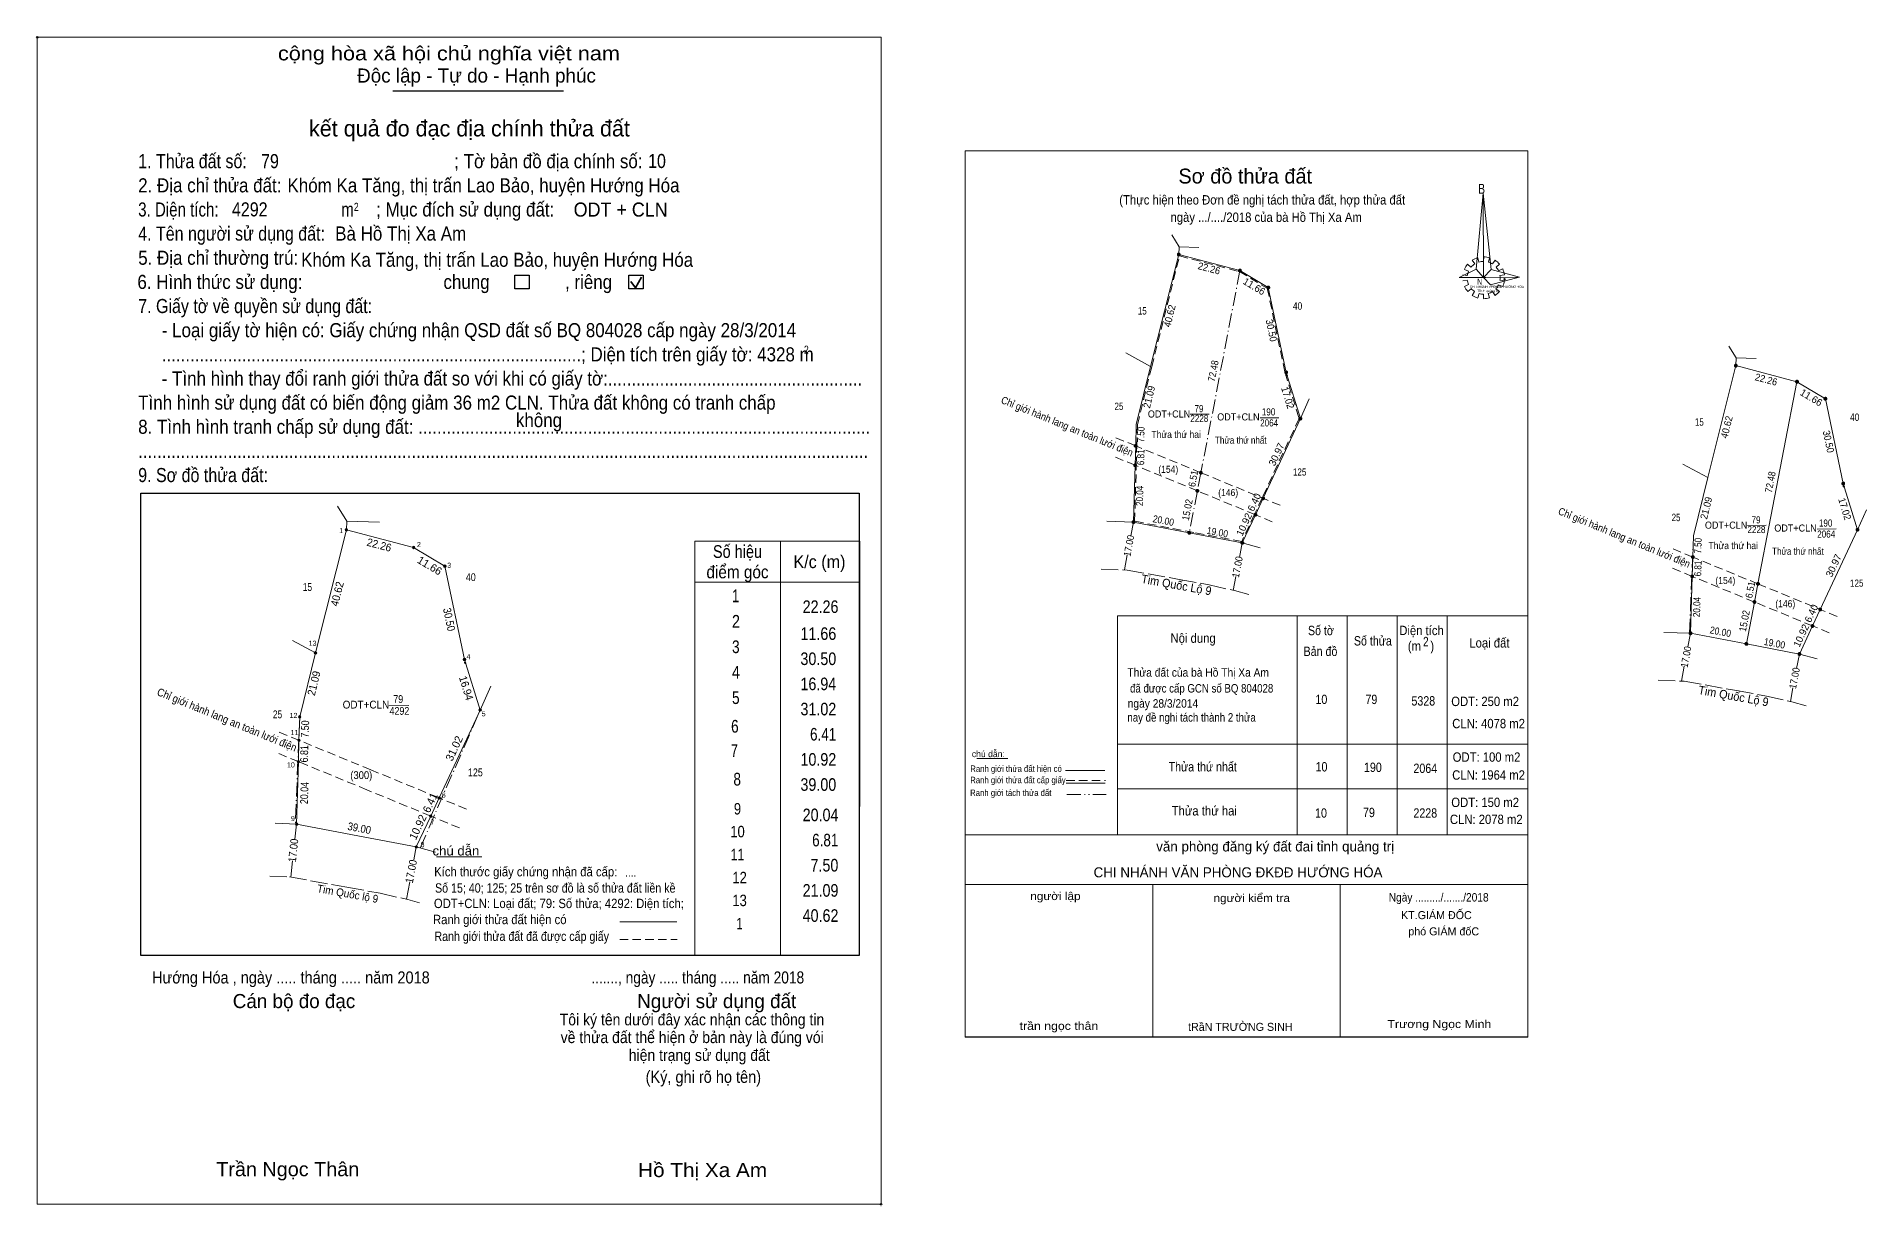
# Model space of a CAD drawing. Header units: metres. Extents: x 534822 to 536546, y 1838586 to 1838997.
# Drawn here: x 535902 to 536546, y 1838586 to 1838997 of the extents above; entities that cross this region are included whole.
import ezdxf
from ezdxf.enums import TextEntityAlignment as Align

# ---------------------------------------------------------------- set-up
doc = ezdxf.new("R2010")
doc.units = ezdxf.units.M
doc.header["$PDMODE"] = 32
doc.header["$PDSIZE"] = 0.5
for name, pattern in [('DASH_DOUBLE_DOT', [9.2, 5, -1.2, 0.3, -1.2, 0.3, -1.2]), ('DOT_DASHED', [7.7, 5, -1.2, 0.3, -1.2]), ('LONG_DASHED', [7.5, 6, -1.5]), ('MEDIUM_DASHED', [4.5, 3, -1.5])]:
    doc.linetypes.add(name, pattern=pattern)
for name, color, linetype, lineweight in [('1', 7, 'Continuous', 13), ('10', 7, 'Continuous', 13), ('13', 7, 'Continuous', 13), ('17', 7, 'Continuous', 13), ('2', 7, 'Continuous', 25), ('5', 7, 'Continuous', 13), ('6', 7, 'Continuous', 13), ('63', 7, 'LONG_DASHED', 13)]:
    doc.layers.add(name, color=color, linetype=linetype, lineweight=lineweight)
doc.layers.add('7', color=7, linetype='Continuous')

msp = doc.modelspace()

# ---------------------------------------------------------------- hatches: boundary and pattern name
at = {"layer": '63'}
for points in [[(536304.88, 1838920.78, 1), (536303.88, 1838920.78, 1)], [(536326.41, 1838915.13, 1), (536325.41, 1838915.13, 1)], [(536336.41, 1838909.13, 1), (536335.41, 1838909.13, 1)], [(536500.97, 1838881.65, 1), (536499.97, 1838881.65, 1)], [(536342.68, 1838879.28, 1), (536341.68, 1838879.28, 1)], [(536522.5, 1838876, 1), (536521.5, 1838876, 1)], [(536532.5, 1838870, 1), (536531.5, 1838870, 1)], [(536347.69, 1838863.01, 1), (536346.69, 1838863.01, 1)], [(536289.72, 1838853.4, 1), (536288.72, 1838853.4, 1)], [(536289.53, 1838846.59, 1), (536288.53, 1838846.59, 1)], [(536312.68, 1838843.96, 1), (536311.68, 1838843.96, 1)], [(536311.44, 1838837.57, 1), (536310.44, 1838837.57, 1)], [(536538.77, 1838840.15, 1), (536537.77, 1838840.15, 1)], [(536331.88, 1838829.15, 1), (536330.88, 1838829.15, 1)], [(536334.58, 1838834.95, 1), (536333.58, 1838834.95, 1)], [(536011.829, 1838823.868, 1), (536010.949, 1838823.868, 1)], [(536288.95, 1838826.56, 1), (536287.95, 1838826.56, 1)], [(536308.6, 1838822.82, 1), (536307.6, 1838822.82, 1)], [(536543.78, 1838823.88, 1), (536542.78, 1838823.88, 1)], [(536035.512, 1838817.653, 1), (536034.632, 1838817.653, 1)], [(536327.26, 1838819.26, 1), (536326.26, 1838819.26, 1)], [(536046.512, 1838811.053, 1), (536045.632, 1838811.053, 1)], [(536485.81, 1838814.27, 1), (536484.81, 1838814.27, 1)], [(536485.62, 1838807.46, 1), (536484.62, 1838807.46, 1)], [(536508.77, 1838804.83, 1), (536507.77, 1838804.83, 1)], [(536507.53, 1838798.44, 1), (536506.53, 1838798.44, 1)], [(536527.97, 1838790.02, 1), (536526.97, 1838790.02, 1)], [(536530.67, 1838795.82, 1), (536529.67, 1838795.82, 1)], [(536485.04, 1838787.43, 1), (536484.04, 1838787.43, 1)], [(536504.69, 1838783.69, 1), (536503.69, 1838783.69, 1)], [(536000.939, 1838780.528, 1), (536000.059, 1838780.528, 1)], [(536053.409, 1838778.218, 1), (536052.529, 1838778.218, 1)], [(536523.35, 1838780.13, 1), (536522.35, 1838780.13, 1)], [(535995.395, 1838758, 1), (535994.515, 1838758, 1)], [(536058.898, 1838760.409, 1), (536058.018, 1838760.409, 1)], [(535995.153, 1838749.761, 1), (535994.273, 1838749.761, 1)], [(535994.944, 1838742.259, 1), (535994.064, 1838742.259, 1)], [(536044.51, 1838729.466, 1), (536043.63, 1838729.466, 1)], [(535994.306, 1838720.226, 1), (535993.426, 1838720.226, 1)], [(536041.529, 1838723.075, 1), (536040.649, 1838723.075, 1)], [(536036.447, 1838712.196, 1), (536035.567, 1838712.196, 1)]]:
    msp.add_hatch(color=256, dxfattribs=at).paths.add_polyline_path(points)

# ---------------------------------------------------------------- linework, layer by layer
at = {"layer": '1'}
for p, q in [((536409.65, 1838919.65), (536410.03, 1838918.1)), ((536411.67, 1838918.35), (536411.71, 1838919.95)), ((536413.78, 1838919.65), (536413.39, 1838918.05)), ((536404.32, 1838913.59), (536405.91, 1838913.34)), ((536406.39, 1838914.94), (536404.95, 1838915.54)), ((536406, 1838917.35), (536407.2, 1838916.3)), ((536408.55, 1838917.45), (536407.68, 1838918.75)), ((536414.83, 1838917.45), (536415.7, 1838918.75)), ((536417.28, 1838917.35), (536416.08, 1838916.35)), ((536416.95, 1838914.99), (536418.39, 1838915.69)), ((536419.06, 1838913.59), (536417.43, 1838913.34)), ((536405.91, 1838911.74), (536404.32, 1838911.49)), ((536404.95, 1838909.53), (536406.39, 1838910.23)), ((536407.35, 1838908.73), (536406.1, 1838907.73)), ((536407.68, 1838906.38), (536408.5, 1838907.78)), ((536410.13, 1838907.03), (536409.65, 1838905.48)), ((536410.9, 1838912.64), (536412.43, 1838912.64)), ((536411.67, 1838905.23), (536411.67, 1838906.78)), ((536413.25, 1838907.03), (536413.73, 1838905.53)), ((536415.7, 1838906.38), (536414.83, 1838907.73)), ((536415.99, 1838908.73), (536417.28, 1838907.78)), ((536418.43, 1838909.48), (536416.85, 1838910.08)), ((536417.43, 1838911.74), (536419.06, 1838911.49)), ((536282.78, 1838793.59), (536427.23, 1838793.59)), ((536282.78, 1838793.59), (536282.78, 1838716.49)), ((536346.01, 1838793.59), (536346.01, 1838716.49)), ((536363.61, 1838793.59), (536363.61, 1838716.49)), ((536381.21, 1838793.59), (536381.21, 1838716.49)), ((536398.81, 1838793.59), (536398.81, 1838716.49)), ((536282.78, 1838748.34), (536427.23, 1838748.34)), ((536282.78, 1838732.63), (536427.34, 1838732.63)), ((536229.23, 1838716.5), (536427.23, 1838716.5)), ((536229.23, 1838714.79), (536229.23, 1838645.3)), ((536282.78, 1838716.49), (536427.23, 1838716.49)), ((536229.23, 1838699.03), (536427.23, 1838699.03)), ((536295.23, 1838699.03), (536295.23, 1838645.3)), ((536361.23, 1838699.03), (536361.23, 1838645.3))]:
    msp.add_line(p, q, dxfattribs=at)
for points in [[(536229.23, 1838645.3), (536229.23, 1838957.25), (536427.23, 1838957.25), (536427.23, 1838645.3)], [(536229.23, 1838645.3), (536229.23, 1838957.25), (536427.23, 1838957.25), (536427.23, 1838645.3)], [(536411.57, 1838942.39), (536411.67, 1838912.69), (536409.07, 1838915.64)], [(536411.57, 1838942.39), (536411.67, 1838912.69), (536414.4, 1838915.44)], [(536403.03, 1838912.69), (536409.07, 1838915.64), (536411.67, 1838912.69)], [(536424.34, 1838912.79), (536411.67, 1838912.69), (536414.4, 1838915.44)], [(536424.24, 1838912.84), (536414.16, 1838910.13), (536411.67, 1838912.69)], [(536500.47, 1838881.65), (536522, 1838876), (536508.27, 1838804.83), (536507.03, 1838798.44), (536504.19, 1838783.69), (536484.54, 1838787.43), (536485.12, 1838807.46), (536485.31, 1838814.27), (536485.53, 1838821.77), (536490.57, 1838842.25)], [(536522, 1838876), (536532, 1838870), (536538.27, 1838840.15), (536543.28, 1838823.88), (536530.17, 1838795.82), (536527.47, 1838790.02), (536522.85, 1838780.13), (536504.19, 1838783.69), (536507.03, 1838798.44), (536508.27, 1838804.83)]]:
    msp.add_lwpolyline(points, close=True, dxfattribs=at)
at = {"layer": '1', "linetype": 'MEDIUM_DASHED'}
for points in [[(536309.71, 1838822.92), (536288.86, 1838826.89), (536289.43, 1838846.58), (536289.62, 1838853.39), (536289.84, 1838860.85), (536294.87, 1838881.28), (536304.67, 1838920.29), (536325.72, 1838914.77)], [(536325.72, 1838914.77), (536335.55, 1838908.88), (536341.79, 1838879.18), (536346.76, 1838863.04), (536333.72, 1838835.12), (536331.02, 1838829.32), (536326.53, 1838819.71), (536309.71, 1838822.92)]]:
    msp.add_lwpolyline(points, dxfattribs=at)
at = {"layer": '1'}
for centre, major_axis, start_param, end_param in [((536411.691, 1838912.586), (7.403, 0), 1.8495599, 2.1390092), ((536411.691, 1838912.586), (7.403, 0), 1.2792421, 1.5633222), ((536411.691, 1838912.586), (7.403, 0), 2.4395818, 2.7240025), ((536411.691, 1838912.586), (5.802, 0), 2.7236855, 3.0151582), ((536411.691, 1838912.586), (5.802, 0), 2.1337354, 2.4449626), ((536411.691, 1838912.586), (5.802, 0), 1.5698559, 1.8561107), ((536411.691, 1838912.586), (5.802, 0), 1.0027091, 1.2755622), ((536411.691, 1838912.586), (7.403, 0), 0.7105624, 0.9968723), ((536411.691, 1838912.586), (5.802, 0), 0.4267838, 0.7064646), ((536411.691, 1838912.586), (5.802, 0), 6.1355839, 6.4161846), ((536411.691, 1838912.586), (7.403, 0), 0.1390515, 0.4339332), ((536411.691, 1838912.586), (7.403, 0), 3.5698864, 3.8569187), ((536411.691, 1838912.586), (5.802, 0), 3.2822995, 3.5610505), ((536411.691, 1838912.586), (5.802, 0), 3.8607757, 4.1325826), ((536411.691, 1838912.586), (5.802, 0), 4.4385468, 4.71314), ((536411.691, 1838912.586), (5.802, 0), 4.9908713, 5.2893316), ((536411.691, 1838912.586), (7.403, 0), 5.2856142, 5.567987), ((536411.691, 1838912.586), (5.802, 0), 5.5613733, 5.8395144), ((536411.691, 1838912.586), (7.403, 0), 5.8523029, 6.1383965), ((536411.649, 1838912.542), (7.403, 0), 4.1470906, 4.4365931), ((536411.691, 1838912.586), (7.403, 0), 4.7130101, 4.9976105)]:
    msp.add_ellipse(centre, major_axis=major_axis, ratio=0.995001, start_param=start_param, end_param=end_param, dxfattribs=at)
msp.add_point((536419.06, 1838912.09), dxfattribs=at)
at = {"layer": '10'}
for p, q in [((536304.48, 1838923.51), (536301.96, 1838927.65)), ((536500.57, 1838884.38), (536498.05, 1838888.52)), ((536294.48, 1838881.38), (536285.75, 1838886.11)), ((536347.19, 1838863.01), (536350.34, 1838870.01)), ((536334.08, 1838834.95), (536347.19, 1838863.01)), ((536490.57, 1838842.25), (536481.84, 1838846.98)), ((536011.5, 1838826.87), (536008.24, 1838832.23)), ((536326.76, 1838819.26), (536331.38, 1838829.15)), ((536543.28, 1838823.88), (536546.43, 1838830.88)), ((536530.17, 1838795.82), (536543.28, 1838823.88)), ((536000.5, 1838780.53), (535992.43, 1838784.91)), ((536522.85, 1838780.13), (536527.47, 1838790.02)), ((536058.46, 1838760.41), (536062.29, 1838768.8)), ((536055.52, 1838753.99), (536058.46, 1838760.41)), ((536044.07, 1838729.47), (536055.52, 1838753.99)), ((536036.01, 1838712.2), (536041.09, 1838723.07))]:
    msp.add_line(p, q, dxfattribs=at)
at = {"layer": '13'}
for p, q in [((536333.01, 1838817.53), (536326.76, 1838819.26)), ((536529.1, 1838778.4), (536522.85, 1838780.13)), ((536042.77, 1838710.33), (536036.01, 1838712.2))]:
    msp.add_line(p, q, dxfattribs=at)
msp.add_lwpolyline([(536036.01, 1838712.2), (536015.48, 1838716.1), (535993.87, 1838720.23)], dxfattribs=at)
at = {"layer": '17'}
for p, q in [((536304.38, 1838920.78), (536294.48, 1838881.38)), ((536304.38, 1838920.78), (536304.48, 1838923.51)), ((536304.48, 1838923.51), (536311.5, 1838923.28)), ((536342.18, 1838879.28), (536335.91, 1838909.13)), ((536294.48, 1838881.38), (536285.75, 1838886.12)), ((536500.47, 1838881.65), (536490.57, 1838842.25)), ((536500.47, 1838881.65), (536500.57, 1838884.38)), ((536500.57, 1838884.38), (536507.59, 1838884.15)), ((536342.18, 1838879.28), (536347.19, 1838863.01)), ((536522, 1838876), (536508.27, 1838804.83)), ((536538.27, 1838840.15), (536532, 1838870)), ((536289.03, 1838846.59), (536289.22, 1838853.4)), ((536288.45, 1838826.56), (536289.03, 1838846.59)), ((536490.57, 1838842.25), (536481.84, 1838846.99)), ((536538.27, 1838840.15), (536543.28, 1838823.88)), ((536334.08, 1838834.95), (536331.38, 1838829.15)), ((536011.39, 1838823.87), (536000.5, 1838780.53)), ((536011.39, 1838823.87), (536011.5, 1838826.87)), ((536011.5, 1838826.87), (536023.01, 1838826.5)), ((536279.04, 1838826.88), (536288.45, 1838826.56)), ((536052.97, 1838778.22), (536046.07, 1838811.05)), ((536485.12, 1838807.46), (536485.31, 1838814.27)), ((536484.54, 1838787.43), (536485.12, 1838807.46)), ((536508.27, 1838804.83), (536507.03, 1838798.44)), ((536507.03, 1838798.44), (536504.19, 1838783.69)), ((536530.17, 1838795.82), (536527.47, 1838790.02)), ((536000.5, 1838780.53), (535992.43, 1838784.91)), ((536475.13, 1838787.75), (536484.54, 1838787.43)), ((536052.97, 1838778.22), (536058.46, 1838760.41)), ((535994.71, 1838749.76), (535994.5, 1838742.26)), ((535993.87, 1838720.23), (535994.5, 1838742.26)), ((536233.31, 1838743.3), (536244.25, 1838743.3)), ((536044.07, 1838729.47), (536041.09, 1838723.07)), ((535986.34, 1838720.53), (535993.87, 1838720.23)), ((535993.87, 1838720.23), (535993.29, 1838714.91)), ((535992.48, 1838707.38), (535991.86, 1838701.59)), ((536043.14, 1838708.73), (536059.07, 1838708.73))]:
    msp.add_line(p, q, dxfattribs=at)
at = {"layer": '17', "linetype": 'DOT_DASHED'}
for p, q in [((536325.91, 1838915.13), (536312.18, 1838843.96)), ((536312.18, 1838843.96), (536310.94, 1838837.57)), ((536310.94, 1838837.57), (536308.1, 1838822.82))]:
    msp.add_line(p, q, dxfattribs=at)
at = {"layer": '17', "linetype": 'MEDIUM_DASHED'}
for p, q in [((536289.22, 1838853.4), (536281.96, 1838856.39)), ((536289.03, 1838846.59), (536281.12, 1838849.84)), ((536312.18, 1838843.96), (536289.22, 1838853.4)), ((536310.94, 1838837.57), (536289.03, 1838846.59)), ((536312.18, 1838843.96), (536334.08, 1838834.95)), ((536331.38, 1838829.15), (536310.94, 1838837.57)), ((536337.29, 1838826.72), (536331.38, 1838829.15)), ((536340.03, 1838832.51), (536334.08, 1838834.95)), ((536485.31, 1838814.27), (536478.05, 1838817.26)), ((536485.12, 1838807.46), (536477.21, 1838810.71)), ((536508.27, 1838804.83), (536485.31, 1838814.27)), ((536507.03, 1838798.44), (536485.12, 1838807.46)), ((536508.27, 1838804.83), (536530.17, 1838795.82)), ((536527.47, 1838790.02), (536507.03, 1838798.44)), ((536536.12, 1838793.38), (536530.17, 1838795.82)), ((536533.38, 1838787.59), (536527.47, 1838790.02)), ((535994.71, 1838749.76), (535987.76, 1838752.62)), ((535994.5, 1838742.26), (535986.73, 1838745.46)), ((536019.97, 1838739.37), (535994.71, 1838749.76)), ((536018.61, 1838732.33), (535994.5, 1838742.26)), ((536019.97, 1838739.37), (536044.07, 1838729.47)), ((536041.09, 1838723.07), (536018.61, 1838732.33)), ((536053.69, 1838725.51), (536044.07, 1838729.47)), ((536051.22, 1838718.91), (536041.09, 1838723.07))]:
    msp.add_line(p, q, dxfattribs=at)
at = {"layer": '17', "linetype": 'LONG_DASHED'}
for p, q in [((536277.07, 1838810.01), (536286.23, 1838809.69)), ((536473.16, 1838770.88), (536482.32, 1838770.56)), ((535984.41, 1838701.91), (535991.42, 1838701.67)), ((536033.04, 1838693.69), (536037.1, 1838692.56))]:
    msp.add_line(p, q, dxfattribs=at)
at = {"layer": '17'}
for points in [[(536304.38, 1838920.78), (536325.91, 1838915.13), (536335.91, 1838909.13)], [(536289.22, 1838853.4), (536289.44, 1838860.9), (536294.48, 1838881.38)], [(536500.47, 1838881.65), (536522, 1838876), (536532, 1838870)], [(536485.31, 1838814.27), (536485.53, 1838821.77), (536490.57, 1838842.25)], [(536011.39, 1838823.87), (536035.07, 1838817.65), (536046.07, 1838811.05)], [(536288.45, 1838826.56), (536308.1, 1838822.82), (536326.76, 1838819.26)], [(536484.54, 1838787.43), (536504.19, 1838783.69), (536522.85, 1838780.13)], [(535994.71, 1838749.76), (535994.95, 1838758), (536000.5, 1838780.53)]]:
    msp.add_lwpolyline(points, dxfattribs=at)
at = {"layer": '17', "linetype": 'LONG_DASHED'}
for points in [[(536286.23, 1838809.69), (536304.57, 1838806.38), (536315.14, 1838804.46), (536324.06, 1838802.44), (536329.1, 1838801.03)], [(536482.32, 1838770.56), (536500.66, 1838767.25), (536511.23, 1838765.33), (536520.15, 1838763.31), (536525.19, 1838761.9)], [(535991.42, 1838701.67), (536011.6, 1838698.03), (536023.23, 1838695.92), (536033.04, 1838693.69)]]:
    msp.add_lwpolyline(points, dxfattribs=at)
at = {"layer": '17'}
for p in [(536342.36, 1838878.24), (536538.45, 1838839.11), (536053.17, 1838777.07)]:
    msp.add_point(p, dxfattribs=at)
at = {"layer": '2'}
for p, q in [((536027.7, 1838978.4), (536087.77, 1838978.4)), ((535939.02, 1838836.74), (536191.88, 1838836.74)), ((536191.88, 1838836.74), (536191.88, 1838673.97))]:
    msp.add_line(p, q, dxfattribs=at)
at = {"layer": '2', "lineweight": 35}
for p, q in [((536111.48, 1838911.26), (536113.16, 1838909.06)), ((536113.16, 1838909.06), (536115.22, 1838912.74))]:
    msp.add_line(p, q, dxfattribs=at)
at = {"layer": '2', "lineweight": 13}
msp.add_lwpolyline([(535902.6, 1838997.24), (536199.62, 1838997.24), (536199.62, 1838586.43), (535902.6, 1838586.43)], close=True, dxfattribs=at)
at = {"layer": '2'}
for points in [[(536070.68, 1838913.45), (536075.78, 1838913.45), (536075.78, 1838908.69), (536070.68, 1838908.69)], [(536110.81, 1838913.45), (536115.91, 1838913.45), (536115.91, 1838908.69), (536110.81, 1838908.69)]]:
    msp.add_lwpolyline(points, close=True, dxfattribs=at)
msp.add_lwpolyline([(536191.88, 1838673.97), (535939.02, 1838673.97), (535939.02, 1838836.74)], dxfattribs=at)
for p in [(535902.6, 1838997.24), (536199.62, 1838586.43)]:
    msp.add_point(p, dxfattribs=at)
at = {"layer": '5'}
msp.add_lwpolyline([(536229.24, 1838957.27), (536427.24, 1838957.27), (536427.24, 1838645.31), (536229.24, 1838645.31)], close=True, dxfattribs=at)
at = {"layer": '6'}
for p, q in [((536264.53, 1838739.08), (536278.32, 1838739.08)), ((536264.75, 1838734.65), (536278.52, 1838734.65)), ((536107.61, 1838685.84), (536127.72, 1838685.84))]:
    msp.add_line(p, q, dxfattribs=at)
at = {"layer": '6', "linetype": 'MEDIUM_DASHED'}
for p, q in [((536264.75, 1838735.58), (536278.63, 1838735.58)), ((536107.59, 1838679.65), (536127.83, 1838679.65))]:
    msp.add_line(p, q, dxfattribs=at)
at = {"layer": '63', "linetype": 'Continuous'}
for p, q in [((536308.43, 1838864.54), (536315.05, 1838864.57)), ((536333.05, 1838863.26), (536339.66, 1838863.28)), ((536287.54, 1838821.77), (536288.45, 1838826.56)), ((536504.52, 1838825.41), (536511.14, 1838825.44)), ((536529.14, 1838824.13), (536535.75, 1838824.15)), ((536164.15, 1838819.81), (536164.15, 1838673.97)), ((536164.15, 1838819.81), (536164.15, 1838715.87)), ((536325.78, 1838814.12), (536326.76, 1838819.26)), ((536285.25, 1838809.72), (536286.25, 1838815)), ((536323.57, 1838802.55), (536324.49, 1838807.37)), ((536483.63, 1838782.64), (536484.54, 1838787.43)), ((536521.87, 1838774.99), (536522.85, 1838780.13)), ((536481.34, 1838770.59), (536482.34, 1838775.87)), ((536519.66, 1838763.42), (536520.58, 1838768.24)), ((536026.37, 1838761.95), (536033.37, 1838761.98)), ((536035.14, 1838707.62), (536036.01, 1838712.2)), ((536032.52, 1838693.84), (536033.67, 1838699.89))]:
    msp.add_line(p, q, dxfattribs=at)
at = {"layer": '63', "linetype": 'DOT_DASHED'}
for p, q in [((536484.14, 1838787.51), (536485.42, 1838818.02)), ((536037.38, 1838711.82), (536058.46, 1838760.41)), ((535994.95, 1838758), (535993.42, 1838720.32))]:
    msp.add_line(p, q, dxfattribs=at)
at = {"layer": '63', "linetype": 'DASH_DOUBLE_DOT'}
msp.add_line((536264.95, 1838730.67), (536278.81, 1838730.67), dxfattribs=at)
at = {"layer": '63', "linetype": 'Continuous'}
for points in [[(536134.05, 1838673.97), (536134.05, 1838819.81), (536166.01, 1838819.81)], [(536161.59, 1838819.81), (536192.11, 1838819.81), (536192.11, 1838726.44)], [(536134.05, 1838805.47), (536164.15, 1838805.47), (536192.11, 1838805.47)]]:
    msp.add_lwpolyline(points, dxfattribs=at)
at = {"layer": '63'}
for centre in [(536304.38, 1838920.78), (536325.91, 1838915.13), (536335.91, 1838909.13), (536500.47, 1838881.65), (536342.18, 1838879.28), (536522, 1838876), (536532, 1838870), (536347.19, 1838863.01), (536289.22, 1838853.4), (536289.03, 1838846.59), (536312.18, 1838843.96), (536310.94, 1838837.57), (536538.27, 1838840.15), (536331.38, 1838829.15), (536334.08, 1838834.95), (536288.45, 1838826.56), (536308.1, 1838822.82), (536543.28, 1838823.88), (536326.76, 1838819.26), (536485.31, 1838814.27), (536485.12, 1838807.46), (536508.27, 1838804.83), (536507.03, 1838798.44), (536527.47, 1838790.02), (536530.17, 1838795.82), (536484.54, 1838787.43), (536504.19, 1838783.69), (536522.85, 1838780.13)]:
    msp.add_circle(centre, 0.5, dxfattribs=at)
at = {"layer": '63', "linetype": 'Continuous'}
for centre in [(536011.389, 1838823.868), (536035.072, 1838817.653), (536046.072, 1838811.053), (536000.499, 1838780.528), (536052.969, 1838778.218), (535994.955, 1838758), (536058.458, 1838760.409), (535994.713, 1838749.761), (535994.504, 1838742.259), (536044.07, 1838729.466), (535993.866, 1838720.226), (536041.089, 1838723.075), (536036.007, 1838712.196)]:
    msp.add_circle(centre, 0.44, dxfattribs=at)

# ---------------------------------------------------------------- texts
at = {"layer": '1'}
msp.add_text('Sơ đồ thửa đất', height=5.236, dxfattribs=at).set_placement((536327.785, 1838945.77), align=Align.CENTER)
for s, height, width, p in [('B', 3.486, 0.8, (536409.73, 1838942.16)), ('CHI NHÁNH VPĐKĐĐ-HƯỚNG HÓA', 0.8247, 0.95, (536406.85, 1838909.01)), ('TỈNH quảng trị', 0.825, 1.05, (536409.51, 1838907.57)), ('N', 2.179, 0.9, (536409.38, 1838910.11))]:
    msp.add_text(s, height=height, dxfattribs=dict(at, width=width)).set_placement(p)
for s, height, width, p in [('79', 2.5, 0.85, (536311.495, 1838865.25)), ('ODT+CLN', 2.5, 0.95, (536300.955, 1838863.39)), ('2228', 2.5, 0.85, (536311.63, 1838861.83)), ('ODT+CLN', 2.5, 0.95, (536325.385, 1838862.36)), ('2064', 2.5, 0.85, (536336.195, 1838860.24)), ('190', 2.5, 0.85, (536335.995, 1838864.12)), ('ODT+CLN', 2.5, 0.95, (536497.045, 1838824.26)), ('2228', 2.5, 0.85, (536507.72, 1838822.7)), ('79', 2.5, 0.85, (536507.585, 1838826.12)), ('ODT+CLN', 2.5, 0.95, (536521.475, 1838823.23)), ('2064', 2.5, 0.85, (536532.285, 1838821.11)), ('190', 2.5, 0.85, (536532.085, 1838824.99)), ('79', 2.75, 0.85, (536029.645, 1838762.9)), ('ODT+CLN', 2.75, 0.95, (536018.285, 1838760.95)), ('4292', 2.75, 0.85, (536030.06, 1838758.73))]:
    msp.add_text(s, height=height, dxfattribs=dict(at, width=width)).set_placement(p, align=Align.CENTER)
for s, height, p in [('văn phòng đăng ký đất đai tỉnh quảng trị', 3.52, (536380.19, 1838710.63)), ('CHI NHÁNH VĂN PHÒNG ĐKĐĐ HƯỚNG HÓA', 3.52, (536376.09, 1838701.52)), ('KT.GIÁM ĐỐC', 2.816, (536407.52, 1838686.81)), ('phó GIÁM đốC', 2.816, (536410.1, 1838681.09)), ('tRầN TRƯỜNG SINH', 2.816, (536344.43, 1838647.47))]:
    msp.add_text(s, height=height, dxfattribs=at).set_placement(p, align=Align.RIGHT)
for s, width, p in [('người lập', 1.1, (536269.82, 1838693.51)), ('người kiểm tra', 1.1, (536343.51, 1838692.83)), ('trần ngọc thân', 1.15, (536276.05, 1838647.8)), ('Trương Ngọc Minh', 1.15, (536414.38, 1838648.46))]:
    msp.add_text(s, height=2.816, dxfattribs=dict(at, width=width)).set_placement(p, align=Align.RIGHT)
at = {"layer": '17'}
for s, height, width, p in [('Thửa thứ hai', 2.5, 0.9, (536303.46, 1838856.19)), ('Thửa thứ nhất', 2.5, 0.85, (536326.22, 1838854.19)), ('1', 1.8, 0.85, (536009.565, 1838822.68)), ('2', 1.8, 0.9, (536036.925, 1838817.77)), ('Thửa thứ hai', 2.5, 0.9, (536499.55, 1838817.06)), ('Thửa thứ nhất', 2.5, 0.85, (536522.31, 1838815.06)), ('3', 1.8, 0.9, (536047.595, 1838810.46)), ('13', 1.8, 0.95, (535999.49, 1838783.02)), ('4', 1.8, 0.9, (536054.36, 1838778.28)), ('12', 1.8, 0.95, (535992.79, 1838757.61)), ('5', 1.8, 0.9, (536059.7, 1838758.2)), ('11', 1.8, 0.9, (535993.12, 1838751.6)), ('10', 1.8, 0.95, (535991.86, 1838740.2)), ('(300)', 2.75, 0.9, (536016.64, 1838736.12)), ('6', 1.8, 0.9, (536045.67, 1838729.55)), ('9', 1.8, 0.9, (535992.57, 1838721.33)), ('7', 1.8, 0.9, (536041.69, 1838720.06)), ('8', 1.8, 0.9, (536038.205, 1838712.1))]:
    msp.add_text(s, height=height, dxfattribs=dict(at, width=width)).set_placement(p, align=Align.CENTER)
at = {"layer": '17', "width": 0.95}
for s, height, p in [('Tim Quốc Lộ 9', 3, (536303.299, 1838802.996)), ('Tim Quốc Lộ 9', 3, (536499.389, 1838763.866)), ('Tim Quốc lộ 9', 2.75, (536011.611, 1838694.403))]:
    msp.add_text(s, height=height, rotation=349.769, dxfattribs=at).set_placement(p, align=Align.CENTER)
at = {"layer": '2'}
for s, height, width, p in [('cộng hòa xã hội chủ nghĩa việt nam', 4.958, 1.15, (535987.3, 1838989.12)), ('1. Thửa đất số:', 4.958, 0.85, (535938.11, 1838951.16)), ('79', 4.96, 0.85, (535981.36, 1838951.16)), ('; Tờ bản đồ địa chính số:', 4.958, 0.9, (536049.35, 1838951.16)), ('10', 4.961, 0.85, (536117.59, 1838951.22)), ('2. Địa chỉ thửa đất:', 4.958, 0.9, (535938.11, 1838942.65)), ('Khóm Ka Tăng, thị trấn Lao Bảo, huyện Hướng Hóa', 4.96, 0.9, (535990.66, 1838942.65)), ('3. Diện tích:', 4.958, 0.8, (535938.11, 1838934.15)), ('4292', 4.96, 0.85, (535971.11, 1838934.19)), ('2', 2.833, 0.8, (536014.04, 1838936.14)), ('; Mục đích sử dụng đất:', 4.958, 0.9, (536021.87, 1838934.15)), ('ODT + CLN', 4.96, 0.95, (536091.39, 1838934.12)), ('m', 4.958, 0.8, (536009.58, 1838934.15)), ('4. Tên người sử dụng đất:', 4.958, 0.85, (535938.11, 1838925.66)), ('Bà Hồ Thị Xa Am', 4.96, 0.9, (536007.45, 1838925.69)), ('5. Địa chỉ thường trú:', 4.958, 0.9, (535938.11, 1838917.15)), ('Khóm Ka Tăng, thị trấn Lao Bảo, huyện Hướng Hóa', 4.96, 0.9, (535995.46, 1838916.45)), ('6. Hình thức sử dụng:', 4.958, 0.9, (535937.83, 1838908.65)), ('chung                , riêng', 4.958, 0.9, (536045.56, 1838908.65)), ('7. Giấy tờ về quyền sử dụng đất:', 4.958, 0.85, (535938.11, 1838900.16)), ('     - Loại giấy tờ hiện có: Giấy chứng nhận QSD đất số BQ 804028 cấp ngày 28/3/2014', 4.96, 0.9, (535938.11, 1838891.66)), ('     .........................................................................................; Diện tích trên giấy tờ: 4328 m', 4.96, 0.9, (535938.11, 1838883.15)), ('2', 2.833, 0.8, (536172.46, 1838885.85)), ('     - Tình hình thay đổi ranh giới thửa đất so với khi có giấy tờ:......................................................', 4.958, 0.9, (535938.11, 1838874.66)), ('Tình hình sử dụng đất có biến động giảm 36 m2 CLN. Thửa đất không có tranh chấp', 4.96, 0.9, (535938.11, 1838866.16)), ('8. Tình hình tranh chấp sử dụng đất: ................................................................................................', 4.958, 0.9, (535938.11, 1838857.66)), ('không', 4.958, 0.9, (536071.06, 1838860)), ('...........................................................................................................................................................', 4.958, 0.9, (535938.11, 1838849.16)), ('9. Sơ đồ thửa đất:', 4.958, 0.85, (535938.11, 1838840.66)), ('Hướng Hóa , ngày ..... tháng ..... năm 2018', 4.25, 0.9, (535942.97, 1838664.15)), ('......., ngày ..... tháng ..... năm 2018', 4.25, 0.85, (536097.61, 1838664.15)), ('(Ký, ghi rõ họ tên)', 4.25, 0.9, (536116.71, 1838629.16)), ('Trần Ngọc Thân', 4.961, 1.05, (535965.59, 1838596.3)), ('Hồ Thị Xa Am', 4.96, 1.1, (536114.07, 1838596))]:
    msp.add_text(s, height=height, dxfattribs=dict(at, width=width)).set_placement(p)
for s, p in [('Độc lập - Tự do - Hạnh phúc', (536015.17, 1838981.3)), ('Cán bộ đo đạc', (535971.4, 1838655.48)), ('Người sử dụng đất', (536113.76, 1838655.48))]:
    msp.add_text(s, height=4.958, dxfattribs=at).set_placement(p)
for s, height, p in [('kết quả đo đạc địa chính thửa đất', 5.667, (536054.715, 1838962.34)), ('.', 1.417, (536199.591, 1838585.67))]:
    msp.add_text(s, height=height, dxfattribs=at).set_placement(p, align=Align.CENTER)
for s, height, width, p in [('....', 2.75, 0.95, (536111.475, 1838701.77)), ('Tôi ký tên dưới đây xác nhận các thông tin', 4.096, 0.9, (536133.04, 1838649.41)), ('về thửa đất thể hiện ở bản này là đúng vói', 4.096, 0.9, (536133.115, 1838643.16)), ('hiện trạng sử dụng đất', 4.096, 0.9, (536135.6, 1838636.89))]:
    msp.add_text(s, height=height, dxfattribs=dict(at, width=width)).set_placement(p, align=Align.CENTER)
at = {"layer": '6'}
for s, height, width, p in [('Số tờ', 3.3, 0.85, (536349.86, 1838786.76)), ('Nội dung', 3.3, 0.9, (536301.48, 1838784.08)), ('Số thửa', 3.3, 0.85, (536366.03, 1838783.13)), ('Diện tích', 3.3, 0.9, (536382, 1838786.78)), ('(m   )', 3.3, 0.9, (536385.01, 1838781.31)), ('2', 3.3, 0.8, (536390.38, 1838782.87)), ('Loại đất', 3.3, 0.9, (536406.66, 1838782.41)), ('Bản đồ', 3.3, 0.85, (536348.32, 1838779.44)), ('Thửa đất của bà Hồ Thị Xa Am', 2.99, 0.9, (536286.32, 1838772.15)), (' đã được cấp GCN số BQ 804028', 2.99, 0.85, (536286.3, 1838766.57)), ('10', 3.3, 0.85, (536352.5, 1838762.52)), ('79', 3.3, 0.85, (536370.1, 1838762.52)), ('5328', 3.3, 0.85, (536386.29, 1838761.99)), ('ODT: 250 m2', 3.3, 0.9, (536400.3, 1838761.81)), ('nay đề nghi tách thành 2 thửa', 2.992, 0.85, (536286.3, 1838756.33)), ('ngày 28/3/2014', 2.99, 0.9, (536286.41, 1838761.24)), ('CLN: 4078 m2', 3.3, 0.9, (536400.64, 1838754)), ('ODT: 100 m2', 3.3, 0.9, (536400.8, 1838742.2)), ('Ranh giới thửa đất hiện có ', 2.263, 0.9, (536231, 1838738.64)), ('Thửa thứ nhất', 3.3, 0.85, (536300.82, 1838738.8)), ('10', 3.3, 0.85, (536352.54, 1838738.78)), ('190', 3.3, 0.85, (536369.59, 1838738.6)), ('2064', 3.3, 0.85, (536386.99, 1838738.25)), ('CLN: 1964 m2', 3.3, 0.9, (536400.63, 1838735.9)), ('Ranh giới tách thửa đất', 2.263, 0.9, (536230.96, 1838730.17)), ('Ranh giới thửa đất cấp giấy', 2.263, 0.9, (536230.98, 1838734.65)), ('Thửa thứ hai', 3.3, 0.9, (536301.87, 1838723.29)), ('79', 3.3, 0.85, (536369.24, 1838722.7)), ('ODT: 150 m2', 3.3, 0.9, (536400.31, 1838726.26)), ('10', 3.3, 0.85, (536352.37, 1838722.52)), ('2228', 3.3, 0.85, (536386.99, 1838722.52)), ('CLN: 2078 m2', 3.3, 0.9, (536399.82, 1838720.28)), ('chú dẫn', 3.3, 1.05, (536041.7, 1838709.21)), ('Kích thước giấy chứng nhận đã cấp:', 3.3, 0.9, (536042.3, 1838701.85)), ('ODT+CLN: Loại đất; 79: Số thửa; 4292: Diện tích;', 3.3, 0.9, (536042.2, 1838690.69)), ('Số 15; 40; 125; 25 trên sơ đồ là số thửa đất liền kề', 3.3, 0.85, (536042.6, 1838696.12)), ('Ranh giới thửa đất hiện có ', 3.3, 0.9, (536041.88, 1838685.03)), ('Ranh giới thửa đất đã được cấp giấy', 3.3, 0.85, (536042.38, 1838679.12))]:
    msp.add_text(s, height=height, dxfattribs=dict(at, width=width)).set_placement(p)
msp.add_text('chú dẫn:', height=2.263, dxfattribs=at).set_placement((536231.55, 1838743.83))
at = {"layer": '6', "width": 0.9}
msp.add_text('Ngày ........./......./2018', height=2.97, dxfattribs=at).set_placement((536395.87, 1838692.99), align=Align.CENTER)
at = {"layer": '63'}
for s, height, rotation, width, p in [('22.26', 2.5, 345.296, 0.95, (536314.753, 1838914.687)), ('40.62', 2.5, 75.895, 0.95, (536302.37, 1838898.85)), ('30.50', 2.5, 281.863, 0.95, (536335.771, 1838893.787)), ('72.48', 2.5, 79.081, 0.9, (536317.745, 1838879.548)), ('21.09', 2.5, 76.175, 0.95, (536295.165, 1838870.341)), ('22.26', 2.5, 345.296, 0.95, (536510.843, 1838875.557)), ('Chỉ giới hành lang an toàn lưới điện', 2.599, 337.636, 0.9, (536264.621, 1838859.093)), ('17.02', 2.5, 287.115, 0.95, (536341.55, 1838869.988)), ('40.62', 2.5, 75.895, 0.95, (536498.46, 1838859.72)), ('7.50', 2.5, 88.32, 0.85, (536292.294, 1838857.338)), ('30.50', 2.5, 281.863, 0.95, (536531.861, 1838854.657)), ('6.81', 2.5, 88.402, 0.85, (536292.266, 1838849.34)), ('6.51', 2.5, 79.018, 0.9, (536310.685, 1838841.642)), ('72.48', 2.5, 79.081, 0.9, (536513.835, 1838840.418)), ('20.04', 2.5, 88.341, 0.85, (536291.866, 1838835.764)), ('15.02', 2.5, 79.102, 0.9, (536308.62, 1838830.674)), ('Chỉ giới hành lang an toàn lưới điện', 2.599, 337.636, 0.9, (536460.711, 1838819.963)), ('21.09', 2.5, 76.175, 0.95, (536491.255, 1838831.211)), ('17.02', 2.5, 287.115, 0.95, (536537.64, 1838830.858)), ('20.00', 2.5, 349.224, 0.9, (536298.751, 1838825.886)), ('19.00', 2.5, 349.199, 0.9, (536317.781, 1838821.795)), ('22.26', 2.75, 345.296, 0.95, (536022.596, 1838817.206)), ('17.00', 2.5, 79.241, 0.9, (536288.072, 1838818.032)), ('7.50', 2.5, 88.32, 0.85, (536488.384, 1838818.208)), ('17.00', 2.5, 79.192, 0.9, (536326.246, 1838810.541)), ('6.81', 2.5, 88.402, 0.85, (536488.356, 1838810.21)), ('40.62', 2.75, 75.895, 0.95, (536009.487, 1838800.975)), ('6.51', 2.5, 79.018, 0.9, (536506.775, 1838802.512)), ('20.04', 2.5, 88.341, 0.85, (536487.956, 1838796.634)), ('30.50', 2.75, 281.863, 0.9, (536046.241, 1838792.018)), ('15.02', 2.5, 79.102, 0.9, (536504.71, 1838791.544)), ('20.00', 2.5, 349.224, 0.9, (536494.841, 1838786.756)), ('19.00', 2.5, 349.199, 0.9, (536513.871, 1838782.665)), ('17.00', 2.5, 79.241, 0.9, (536484.162, 1838778.902)), ('21.09', 2.75, 76.175, 0.95, (536001.3, 1838769.516)), ('16.94', 2.75, 287.13, 0.95, (536052.272, 1838767.735)), ('17.00', 2.5, 79.192, 0.9, (536522.336, 1838771.411)), ('Chỉ giới hành lang an toàn lưới điện', 2.75, 337.636, 0.9, (535968.857, 1838755.723)), ('7.50', 2.75, 88.318, 0.85, (535998.212, 1838753.685)), ('6.81', 2.75, 88.404, 0.85, (535997.913, 1838744.972)), ('20.04', 2.75, 88.341, 0.85, (535997.967, 1838731.16)), ('39.00', 2.75, 349.196, 0.9, (536015.702, 1838717.482)), ('17.00', 2.75, 83.868, 0.9, (535994.052, 1838710.848)), ('17.00', 2.75, 79.246, 0.9, (536035.534, 1838703.348))]:
    msp.add_text(s, height=height, rotation=rotation, dxfattribs=dict(at, width=width)).set_placement(p, align=Align.CENTER)
for s, height, rotation, p in [('11.66', 2.5, 329.036, (536330.292, 1838908.479)), ('11.66', 2.5, 329.036, (536526.382, 1838869.349)), ('30.97', 2.5, 64.957, (536339.934, 1838849.876)), ('6.40', 2.5, 65.037, (536332.093, 1838833.047)), ('10.92', 2.5, 64.961, (536328.52, 1838825.221)), ('11.66', 2.75, 329.036, (536040.018, 1838810.073)), ('30.97', 2.5, 64.957, (536536.024, 1838810.746)), ('6.40', 2.5, 65.037, (536528.183, 1838793.917)), ('10.92', 2.5, 64.961, (536524.61, 1838786.091)), ('31.02', 2.75, 65.062, (536050.581, 1838746.315)), ('6.41', 2.75, 64.994, (536042.128, 1838727.194)), ('10.92', 2.75, 64.961, (536037.791, 1838718.618))]:
    msp.add_text(s, height=height, rotation=rotation, dxfattribs=at).set_placement(p, align=Align.CENTER)
for s, height, width, p in [('15', 2.599, 0.8, (536291.54, 1838899.64)), ('40', 2.599, 0.85, (536346.21, 1838901.34)), ('25', 2.599, 0.8, (536283.34, 1838866.04)), ('15', 2.599, 0.8, (536487.63, 1838860.51)), ('40', 2.599, 0.85, (536542.3, 1838862.21)), ('(154)', 2.5, 0.9, (536300.695, 1838843.91)), ('125', 2.5, 0.85, (536346.94, 1838842.97)), ('(146)', 2.5, 0.9, (536321.785, 1838835.73)), ('25', 2.599, 0.8, (536479.43, 1838826.91)), ('Số hiệu', 4.48, 0.85, (536149.055, 1838813.97)), ('điểm góc', 4.48, 0.9, (536149.065, 1838806.79)), ('K/c (m)', 4.48, 0.95, (536177.91, 1838810.38)), ('15', 2.75, 0.8, (535997.675, 1838802.34)), ('40', 2.75, 0.85, (536055.185, 1838805.81)), ('(154)', 2.5, 0.9, (536496.785, 1838804.78)), ('125', 2.5, 0.85, (536543.03, 1838803.84)), (' 1', 4.48, 0.75, (536147.805, 1838798.37)), ('(146)', 2.5, 0.9, (536517.875, 1838796.6)), (' 2', 4.48, 0.85, (536147.815, 1838789.41)), (' 3', 4.48, 0.8, (536147.815, 1838780.45)), (' 4', 4.48, 0.85, (536147.815, 1838771.49)), (' 5', 4.48, 0.8, (536147.81, 1838762.53)), ('25', 2.75, 0.8, (535987.155, 1838757.52)), ('6', 4.477, 0.8, (536148.14, 1838752.45)), ('7', 4.477, 0.75, (536147.97, 1838743.91)), ('125', 2.75, 0.85, (536056.795, 1838737.09)), (' 8', 4.48, 0.8, (536148.285, 1838733.83)), (' 9', 4.026, 0.85, (536148.425, 1838723.64)), (' 10', 4.026, 0.85, (536148.43, 1838715.61)), (' 11', 4.03, 0.8, (536148.45, 1838707.54)), (' 12', 4.026, 0.85, (536149.17, 1838699.43)), (' 13', 4.026, 0.85, (536149.16, 1838691.38)), (' 1', 4.026, 0.75, (536149.215, 1838683.2))]:
    msp.add_text(s, height=height, dxfattribs=dict(at, width=width)).set_placement(p, align=Align.CENTER)
for s, height, width, p in [('22.26', 4.429, 0.85, (536184.6, 1838794.58)), ('11.66', 4.429, 0.85, (536183.83, 1838785.1)), ('30.50', 4.429, 0.85, (536183.82, 1838776.25)), ('16.94', 4.429, 0.85, (536183.82, 1838767.4)), ('31.02', 4.429, 0.85, (536183.83, 1838758.54)), ('6.41', 4.429, 0.8, (536183.82, 1838749.67)), ('10.92', 4.429, 0.85, (536183.83, 1838740.82)), ('39.00', 4.429, 0.85, (536183.82, 1838731.97)), ('20.04', 4.429, 0.85, (536184.6, 1838721.28)), ('6.81', 4.43, 0.8, (536184.57, 1838712.41)), ('7.50', 4.43, 0.85, (536184.57, 1838703.57)), ('21.09', 4.429, 0.85, (536184.59, 1838694.7)), ('40.62', 4.429, 0.85, (536184.59, 1838685.85))]:
    msp.add_text(s, height=height, dxfattribs=dict(at, width=width)).set_placement(p, align=Align.RIGHT)
at = {"layer": '7', "width": 0.9}
for s, p in [('(Thực hiện theo Đơn đề nghị tách thửa đất, hợp thửa đất ', (536334.305, 1838938.37)), ('ngày .../..../2018 của bà Hồ Thị Xa Am', (536335.15, 1838932.26))]:
    msp.add_text(s, height=3.3, dxfattribs=at).set_placement(p, align=Align.CENTER)

doc.saveas('drawing.dxf')
